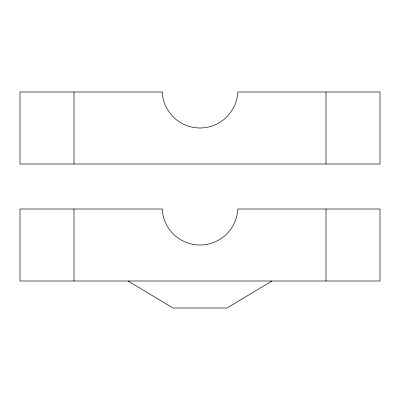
<?xml version="1.0" encoding="UTF-8"?>
<svg xmlns="http://www.w3.org/2000/svg" width="400" height="400" viewBox="0 0 400 400"><rect width="100%" height="100%" fill="white"/><g stroke="black" fill="none" stroke-linecap="round" stroke-linejoin="round"><path stroke-width="0.6" d="M272 281L227 308L173 308L128 281M326 92L326 164M326 209L326 281M74 92L74 164M74 209L74 281M162.2 92L20 92L20 164L380 164L380 92L237.8 92A37.845 37.845 0 0 1 200 128A37.845 37.845 0 0 1 162.2 92M162.2 209L20 209L20 281L380 281L380 209L237.8 209A37.845 37.845 0 0 1 200 245A37.845 37.845 0 0 1 162.2 209"/></g></svg>
